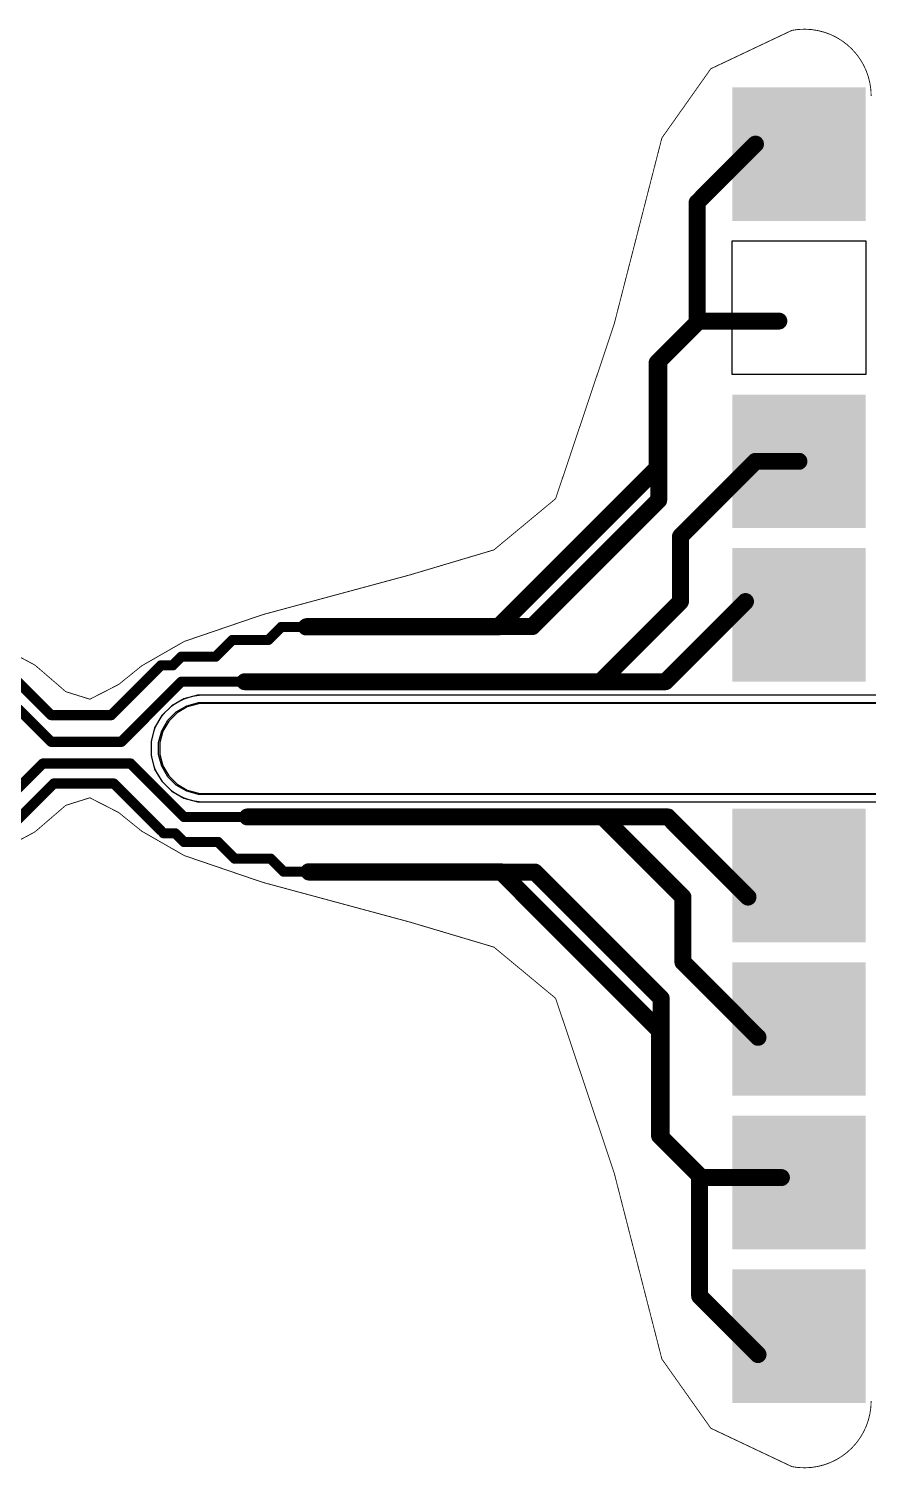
# Model space of a CAD drawing. Extents: x -36 to 7, y -10.8 to 10.8.
# Drawn here: x -22.04 to -9.46, y -10.78 to 10.78 of the extents above; entities that cross this region are included whole.
import ezdxf

# ---------------------------------------------------------------- set-up
doc = ezdxf.new("R2010")
doc.units = 0
for name, color, linetype in [('BOTTOMLAYER', 5, 'CONTINUOUS'), ('BOTTOMPASTE', 16, 'CONTINUOUS'), ('BOTTOMSOLDER', 6, 'CONTINUOUS'), ('MECHANICAL1', 6, 'CONTINUOUS'), ('MULTILAYER', 9, 'CONTINUOUS'), ('TOPLAYER', 1, 'CONTINUOUS'), ('TOPPASTE', 8, 'CONTINUOUS'), ('TOPSOLDER', 216, 'CONTINUOUS')]:
    doc.layers.add(name, color=color, linetype=linetype)

msp = doc.modelspace()

# ---------------------------------------------------------------- hatches: boundary and pattern name
at = {"layer": 'BOTTOMLAYER'}
for points in [[(-11.5, 9.9), (-9.5, 9.9), (-9.5, 7.9), (-11.5, 7.9)], [(-11.5, 5.3), (-9.5, 5.3), (-9.5, 3.3), (-11.5, 3.3)], [(-9.5, -5.2), (-11.5, -5.2), (-11.5, -3.2), (-9.5, -3.2)], [(-9.5, -9.8), (-11.5, -9.8), (-11.5, -7.8), (-9.5, -7.8)]]:
    msp.add_hatch(color=5, dxfattribs=at).paths.add_polyline_path(points)
at = {"layer": 'BOTTOMPASTE'}
for points in [[(-11.5, 9.9), (-9.5, 9.9), (-9.5, 7.9), (-11.5, 7.9)], [(-11.5, 5.3), (-9.5, 5.3), (-9.5, 3.3), (-11.5, 3.3)], [(-9.5, -5.2), (-11.5, -5.2), (-11.5, -3.2), (-9.5, -3.2)], [(-9.5, -9.8), (-11.5, -9.8), (-11.5, -7.8), (-9.5, -7.8)]]:
    msp.add_hatch(color=16, dxfattribs=at).paths.add_polyline_path(points)
at = {"layer": 'BOTTOMSOLDER'}
for points in [[(-11.5, 9.9), (-9.5, 9.9), (-9.5, 7.9), (-11.5, 7.9)], [(-11.5, 5.3), (-9.5, 5.3), (-9.5, 3.3), (-11.5, 3.3)], [(-9.5, -5.2), (-11.5, -5.2), (-11.5, -3.2), (-9.5, -3.2)], [(-9.5, -9.8), (-11.5, -9.8), (-11.5, -7.8), (-9.5, -7.8)]]:
    msp.add_hatch(color=6, dxfattribs=at).paths.add_polyline_path(points)
at = {"layer": 'TOPLAYER'}
for points in [[(-11.5, 3), (-9.5, 3), (-9.5, 1), (-11.5, 1)], [(-9.5, -2.9), (-11.5, -2.9), (-11.5, -0.9), (-9.5, -0.9)], [(-9.5, -7.5), (-11.5, -7.5), (-11.5, -5.5), (-9.5, -5.5)]]:
    msp.add_hatch(color=1, dxfattribs=at).paths.add_polyline_path(points)
at = {"layer": 'TOPPASTE'}
for points in [[(-11.5, 3), (-9.5, 3), (-9.5, 1), (-11.5, 1)], [(-9.5, -2.9), (-11.5, -2.9), (-11.5, -0.9), (-9.5, -0.9)], [(-9.5, -7.5), (-11.5, -7.5), (-11.5, -5.5), (-9.5, -5.5)]]:
    msp.add_hatch(color=8, dxfattribs=at).paths.add_polyline_path(points)
at = {"layer": 'TOPSOLDER'}
for points in [[(-11.5, 3), (-9.5, 3), (-9.5, 1), (-11.5, 1)], [(-9.5, -2.9), (-11.5, -2.9), (-11.5, -0.9), (-9.5, -0.9)], [(-9.5, -7.5), (-11.5, -7.5), (-11.5, -5.5), (-9.5, -5.5)]]:
    msp.add_hatch(color=216, dxfattribs=at).paths.add_polyline_path(points)

# ---------------------------------------------------------------- linework, layer by layer
at = {"layer": 'BOTTOMLAYER'}
for points, const_width in [([(-12.025, 8.175), (-11.15, 9.05)], 0.254), ([(-12.025, 6.375), (-12.025, 8.175)], 0.254), ([(-12.625, 5.775), (-12.025, 6.375)], 0.254), ([(-12.625, 5.075), (-12.625, 5.775)], 0.254), ([(-12.625, 4.2), (-12.625, 5.075)], 0.254), ([(-15.005, 1.82), (-12.625, 4.2)], 0.254), ([(-12.275, 3.175), (-11.15, 4.3)], 0.254), ([(-11.15, 4.3), (-10.5, 4.3)], 0.254), ([(-12.275, 2.2), (-12.275, 3.175)], 0.254), ([(-13.475, 1), (-12.275, 2.2)], 0.254), ([(-17.88, 1.82), (-15.005, 1.82)], 0.254), ([(-18.45, 1.625), (-18.255, 1.82)], 0.152), ([(-18.255, 1.82), (-17.88, 1.82)], 0.152), ([(-19.238, 1.375), (-18.988, 1.625)], 0.152), ([(-18.988, 1.625), (-18.45, 1.625)], 0.152), ([(-22.6, 1.4), (-21.7, 0.5)], 0.152), ([(-20.057, 1.244), (-19.882, 1.244)], 0.152), ([(-19.882, 1.244), (-19.75, 1.375)], 0.152), ([(-19.75, 1.375), (-19.238, 1.375)], 0.152), ([(-20.8, 0.5), (-20.1, 1.2)], 0.152), ([(-18.8, 1), (-13.475, 1)], 0.254), ([(-20.65, 0.1), (-19.75, 1)], 0.152), ([(-19.75, 1), (-18.8, 1)], 0.152), ([(-22.2, 0.6), (-21.7, 0.1)], 0.152), ([(-21.7, 0.5), (-20.8, 0.5)], 0.152), ([(-21.7, 0.1), (-20.775, 0.1)], 0.152), ([(-20.775, 0.1), (-20.65, 0.1)], 0.152), ([(-22.688, -1.087), (-21.825, -0.225)], 0.152), ([(-21.825, -0.225), (-20.513, -0.225)], 0.152), ([(-20.513, -0.225), (-19.713, -1.025)], 0.152), ([(-22.563, -1.425), (-21.663, -0.525)], 0.152), ([(-21.663, -0.525), (-20.763, -0.525)], 0.152), ([(-20.763, -0.525), (-20.063, -1.225)], 0.152), ([(-19.713, -1.025), (-18.763, -1.025)], 0.152), ([(-18.763, -1.025), (-13.437, -1.025)], 0.254), ([(-13.437, -1.025), (-12.238, -2.225)], 0.254), ([(-20.019, -1.269), (-19.844, -1.269)], 0.152), ([(-19.844, -1.269), (-19.713, -1.4)], 0.152), ([(-19.713, -1.4), (-19.2, -1.4)], 0.152), ([(-19.2, -1.4), (-18.95, -1.65)], 0.152), ([(-18.95, -1.65), (-18.413, -1.65)], 0.152), ([(-18.413, -1.65), (-18.218, -1.845)], 0.152), ([(-17.843, -1.845), (-14.967, -1.845)], 0.254), ([(-14.967, -1.845), (-12.588, -4.225)], 0.254), ([(-18.218, -1.845), (-17.843, -1.845)], 0.152), ([(-12.238, -3.2), (-12.238, -2.225)], 0.254), ([(-12.238, -3.2), (-11.113, -4.325)], 0.254), ([(-12.588, -5.1), (-12.588, -4.225)], 0.254), ([(-12.588, -5.8), (-12.588, -5.1)], 0.254), ([(-12.588, -5.8), (-11.988, -6.4)], 0.254), ([(-11.988, -8.2), (-11.988, -6.4)], 0.254), ([(-11.988, -8.2), (-11.113, -9.075)], 0.254)]:
    msp.add_lwpolyline(points, dxfattribs=dict(at, const_width=const_width))
for points, const_width in [([(-11.214, 9.05, 1), (-11.087, 9.05, 1)], 0.127), ([(-12.089, 8.175, 1), (-11.962, 8.175, 1)], 0.127), ([(-12.089, 8.175, 1), (-11.962, 8.175, 1)], 0.127), ([(-12.089, 6.375, 1), (-11.962, 6.375, 1)], 0.127), ([(-12.089, 6.375, 1), (-11.962, 6.375, 1)], 0.127), ([(-12.688, 5.775, 1), (-12.561, 5.775, 1)], 0.127), ([(-12.688, 5.775, 1), (-12.561, 5.775, 1)], 0.127), ([(-12.688, 5.075, 1), (-12.561, 5.075, 1)], 0.127), ([(-12.688, 5.075, 1), (-12.561, 5.075, 1)], 0.127), ([(-12.688, 4.2, 1), (-12.561, 4.2, 1)], 0.127), ([(-12.688, 4.2, 1), (-12.561, 4.2, 1)], 0.127), ([(-11.214, 4.3, 1), (-11.087, 4.3, 1)], 0.127), ([(-11.214, 4.3, 1), (-11.087, 4.3, 1)], 0.127), ([(-10.563, 4.3, 1), (-10.436, 4.3, 1)], 0.127), ([(-12.338, 3.175, 1), (-12.211, 3.175, 1)], 0.127), ([(-12.338, 3.175, 1), (-12.211, 3.175, 1)], 0.127), ([(-12.338, 2.2, 1), (-12.211, 2.2, 1)], 0.127), ([(-12.338, 2.2, 1), (-12.211, 2.2, 1)], 0.127), ([(-17.944, 1.82, 1), (-17.817, 1.82, 1)], 0.127), ([(-15.068, 1.82, 1), (-14.941, 1.82, 1)], 0.127), ([(-15.068, 1.82, 1), (-14.941, 1.82, 1)], 0.127), ([(-18.293, 1.82, 1), (-18.217, 1.82, 1)], 0.0762), ([(-18.293, 1.82, 1), (-18.217, 1.82, 1)], 0.0762), ([(-17.918, 1.82, 1), (-17.842, 1.82, 1)], 0.0762), ([(-19.026, 1.625, 1), (-18.95, 1.625, 1)], 0.0762), ([(-19.026, 1.625, 1), (-18.95, 1.625, 1)], 0.0762), ([(-18.489, 1.625, 1), (-18.412, 1.625, 1)], 0.0762), ([(-18.489, 1.625, 1), (-18.412, 1.625, 1)], 0.0762), ([(-20.095, 1.244, 1), (-20.019, 1.244, 1)], 0.0762), ([(-19.92, 1.244, 1), (-19.844, 1.244, 1)], 0.0762), ([(-19.92, 1.244, 1), (-19.844, 1.244, 1)], 0.0762), ([(-19.789, 1.375, 1), (-19.712, 1.375, 1)], 0.0762), ([(-19.789, 1.375, 1), (-19.712, 1.375, 1)], 0.0762), ([(-19.276, 1.375, 1), (-19.2, 1.375, 1)], 0.0762), ([(-19.276, 1.375, 1), (-19.2, 1.375, 1)], 0.0762), ([(-20.139, 1.2, 1), (-20.062, 1.2, 1)], 0.0762), ([(-18.864, 1, 1), (-18.737, 1, 1)], 0.127), ([(-13.538, 1, 1), (-13.411, 1, 1)], 0.127), ([(-13.538, 1, 1), (-13.411, 1, 1)], 0.127), ([(-19.789, 1, 1), (-19.712, 1, 1)], 0.0762), ([(-19.789, 1, 1), (-19.712, 1, 1)], 0.0762), ([(-18.839, 1, 1), (-18.762, 1, 1)], 0.0762), ([(-21.739, 0.5, 1), (-21.662, 0.5, 1)], 0.0762), ([(-21.739, 0.5, 1), (-21.662, 0.5, 1)], 0.0762), ([(-20.839, 0.5, 1), (-20.762, 0.5, 1)], 0.0762), ([(-20.839, 0.5, 1), (-20.762, 0.5, 1)], 0.0762), ([(-21.739, 0.1, 1), (-21.662, 0.1, 1)], 0.0762), ([(-21.739, 0.1, 1), (-21.662, 0.1, 1)], 0.0762), ([(-20.814, 0.1, 1), (-20.737, 0.1, 1)], 0.0762), ([(-20.814, 0.1, 1), (-20.737, 0.1, 1)], 0.0762), ([(-20.689, 0.1, 1), (-20.612, 0.1, 1)], 0.0762), ([(-20.689, 0.1, 1), (-20.612, 0.1, 1)], 0.0762), ([(-21.864, -0.225, 1), (-21.787, -0.225, 1)], 0.0762), ([(-21.864, -0.225, 1), (-21.787, -0.225, 1)], 0.0762), ([(-20.551, -0.225, 1), (-20.475, -0.225, 1)], 0.0762), ([(-20.551, -0.225, 1), (-20.475, -0.225, 1)], 0.0762), ([(-21.701, -0.525, 1), (-21.625, -0.525, 1)], 0.0762), ([(-21.701, -0.525, 1), (-21.625, -0.525, 1)], 0.0762), ([(-20.801, -0.525, 1), (-20.725, -0.525, 1)], 0.0762), ([(-20.801, -0.525, 1), (-20.725, -0.525, 1)], 0.0762), ([(-19.751, -1.025, 1), (-19.675, -1.025, 1)], 0.0762), ([(-19.751, -1.025, 1), (-19.675, -1.025, 1)], 0.0762), ([(-18.826, -1.025, 1), (-18.699, -1.025, 1)], 0.127), ([(-18.801, -1.025, 1), (-18.725, -1.025, 1)], 0.0762), ([(-13.501, -1.025, 1), (-13.374, -1.025, 1)], 0.127), ([(-13.501, -1.025, 1), (-13.374, -1.025, 1)], 0.127), ([(-20.101, -1.225, 1), (-20.025, -1.225, 1)], 0.0762), ([(-20.057, -1.269, 1), (-19.981, -1.269, 1)], 0.0762), ([(-19.882, -1.269, 1), (-19.806, -1.269, 1)], 0.0762), ([(-19.882, -1.269, 1), (-19.806, -1.269, 1)], 0.0762), ([(-19.751, -1.4, 1), (-19.675, -1.4, 1)], 0.0762), ([(-19.751, -1.4, 1), (-19.675, -1.4, 1)], 0.0762), ([(-19.239, -1.4, 1), (-19.162, -1.4, 1)], 0.0762), ([(-19.239, -1.4, 1), (-19.162, -1.4, 1)], 0.0762), ([(-18.989, -1.65, 1), (-18.912, -1.65, 1)], 0.0762), ([(-18.989, -1.65, 1), (-18.912, -1.65, 1)], 0.0762), ([(-18.451, -1.65, 1), (-18.375, -1.65, 1)], 0.0762), ([(-18.451, -1.65, 1), (-18.375, -1.65, 1)], 0.0762), ([(-17.906, -1.845, 1), (-17.779, -1.845, 1)], 0.127), ([(-15.031, -1.845, 1), (-14.904, -1.845, 1)], 0.127), ([(-15.031, -1.845, 1), (-14.904, -1.845, 1)], 0.127), ([(-18.256, -1.845, 1), (-18.18, -1.845, 1)], 0.0762), ([(-18.256, -1.845, 1), (-18.18, -1.845, 1)], 0.0762), ([(-17.881, -1.845, 1), (-17.805, -1.845, 1)], 0.0762), ([(-12.301, -2.225, 1), (-12.174, -2.225, 1)], 0.127), ([(-12.301, -2.225, 1), (-12.174, -2.225, 1)], 0.127), ([(-12.301, -3.2, 1), (-12.174, -3.2, 1)], 0.127), ([(-12.301, -3.2, 1), (-12.174, -3.2, 1)], 0.127), ([(-12.651, -4.225, 1), (-12.524, -4.225, 1)], 0.127), ([(-12.651, -4.225, 1), (-12.524, -4.225, 1)], 0.127), ([(-11.176, -4.325, 1), (-11.049, -4.325, 1)], 0.127), ([(-12.651, -5.1, 1), (-12.524, -5.1, 1)], 0.127), ([(-12.651, -5.1, 1), (-12.524, -5.1, 1)], 0.127), ([(-12.651, -5.8, 1), (-12.524, -5.8, 1)], 0.127), ([(-12.651, -5.8, 1), (-12.524, -5.8, 1)], 0.127), ([(-12.051, -6.4, 1), (-11.924, -6.4, 1)], 0.127), ([(-12.051, -6.4, 1), (-11.924, -6.4, 1)], 0.127), ([(-12.051, -8.2, 1), (-11.924, -8.2, 1)], 0.127), ([(-12.051, -8.2, 1), (-11.924, -8.2, 1)], 0.127), ([(-11.176, -9.075, 1), (-11.049, -9.075, 1)], 0.127)]:
    msp.add_lwpolyline(points, format="xyb", close=True, dxfattribs=dict(at, const_width=const_width))
at = {"layer": 'MECHANICAL1'}
for points, const_width in [([(-10.605, 10.753, -0.470363), (-9.418, 9.77)], 0.0127), ([(-19.405, -0.799, -1), (-19.405, 0.799)], 0.013), ([(-9.418, -9.77, -0.470363), (-10.605, -10.753)], 0.0127)]:
    msp.add_lwpolyline(points, format="xyb", dxfattribs=dict(at, const_width=const_width))
for points, const_width in [([(-11.82, 10.178), (-10.605, 10.753)], 0.0127), ([(-12.553, 9.142), (-11.82, 10.178)], 0.0127), ([(-13.269, 6.35), (-12.553, 9.142)], 0.0127), ([(-14.145, 3.74), (-13.269, 6.35)], 0.0127), ([(-15.069, 2.974), (-14.145, 3.74)], 0.0127), ([(-16.328, 2.599), (-15.069, 2.974)], 0.0127), ([(-18.533, 2.004), (-16.328, 2.599)], 0.0127), ([(-19.708, 1.603), (-18.533, 2.004)], 0.0127), ([(-23.102, 1.87), (-21.943, 1.248)], 0.0127), ([(-20.343, 1.239), (-19.708, 1.603)], 0.0127), ([(-21.943, 1.248), (-21.482, 0.851)], 0.0127), ([(-20.691, 0.958), (-20.343, 1.239)], 0.0127), ([(-21.122, 0.738), (-20.691, 0.958)], 0.0127), ([(-21.482, 0.851), (-21.122, 0.738)], 0.0127), ([(-19.405, 0.801), (-6.957, 0.801)], 0.013), ([(-21.943, -1.248), (-21.482, -0.851)], 0.0127), ([(-21.482, -0.851), (-21.122, -0.738)], 0.0127), ([(-21.122, -0.738), (-20.691, -0.958)], 0.0127), ([(-19.405, -0.8), (-6.956, -0.8)], 0.013), ([(-20.691, -0.958), (-20.343, -1.239)], 0.0127), ([(-23.102, -1.87), (-21.943, -1.248)], 0.0127), ([(-20.343, -1.239), (-19.708, -1.603)], 0.0127), ([(-19.708, -1.603), (-18.533, -2.004)], 0.0127), ([(-18.533, -2.004), (-16.328, -2.599)], 0.0127), ([(-16.328, -2.599), (-15.069, -2.974)], 0.0127), ([(-15.069, -2.974), (-14.145, -3.74)], 0.0127), ([(-14.145, -3.74), (-13.269, -6.35)], 0.0127), ([(-13.269, -6.35), (-12.553, -9.142)], 0.0127), ([(-12.553, -9.142), (-11.82, -10.178)], 0.0127), ([(-11.82, -10.178), (-10.605, -10.753)], 0.0127)]:
    msp.add_lwpolyline(points, dxfattribs=dict(at, const_width=const_width))
for points, const_width in [([(-10.608, 10.753, 1), (-10.601, 10.753, 1)], 0.00635), ([(-10.608, 10.753, 1), (-10.601, 10.753, 1)], 0.00635), ([(-11.823, 10.178, 1), (-11.817, 10.178, 1)], 0.00635), ([(-11.823, 10.178, 1), (-11.817, 10.178, 1)], 0.00635), ([(-12.556, 9.142, 1), (-12.55, 9.142, 1)], 0.00635), ([(-12.556, 9.142, 1), (-12.55, 9.142, 1)], 0.00635), ([(-13.272, 6.35, 1), (-13.266, 6.35, 1)], 0.00635), ([(-13.272, 6.35, 1), (-13.266, 6.35, 1)], 0.00635), ([(-14.148, 3.74, 1), (-14.141, 3.74, 1)], 0.00635), ([(-14.148, 3.74, 1), (-14.141, 3.74, 1)], 0.00635), ([(-15.073, 2.974, 1), (-15.066, 2.974, 1)], 0.00635), ([(-15.073, 2.974, 1), (-15.066, 2.974, 1)], 0.00635), ([(-16.332, 2.599, 1), (-16.325, 2.599, 1)], 0.00635), ([(-16.332, 2.599, 1), (-16.325, 2.599, 1)], 0.00635), ([(-18.536, 2.004, 1), (-18.53, 2.004, 1)], 0.00635), ([(-18.536, 2.004, 1), (-18.53, 2.004, 1)], 0.00635), ([(-19.711, 1.603, 1), (-19.705, 1.603, 1)], 0.00635), ([(-19.711, 1.603, 1), (-19.705, 1.603, 1)], 0.00635), ([(-21.946, 1.248, 1), (-21.94, 1.248, 1)], 0.00635), ([(-21.946, 1.248, 1), (-21.94, 1.248, 1)], 0.00635), ([(-20.346, 1.239, 1), (-20.34, 1.239, 1)], 0.00635), ([(-20.346, 1.239, 1), (-20.34, 1.239, 1)], 0.00635), ([(-20.694, 0.958, 1), (-20.688, 0.958, 1)], 0.00635), ([(-20.694, 0.958, 1), (-20.688, 0.958, 1)], 0.00635), ([(-21.485, 0.851, 1), (-21.479, 0.851, 1)], 0.00635), ([(-21.485, 0.851, 1), (-21.479, 0.851, 1)], 0.00635), ([(-21.125, 0.738, 1), (-21.118, 0.738, 1)], 0.00635), ([(-21.125, 0.738, 1), (-21.118, 0.738, 1)], 0.00635), ([(-19.408, 0.801, 1), (-19.402, 0.801, 1)], 0.0065), ([(-19.408, 0.799, 1), (-19.402, 0.799, 1)], 0.0065), ([(-21.485, -0.851, 1), (-21.479, -0.851, 1)], 0.00635), ([(-21.485, -0.851, 1), (-21.479, -0.851, 1)], 0.00635), ([(-21.125, -0.738, 1), (-21.118, -0.738, 1)], 0.00635), ([(-21.125, -0.738, 1), (-21.118, -0.738, 1)], 0.00635), ([(-19.408, -0.799, 1), (-19.402, -0.799, 1)], 0.0065), ([(-19.408, -0.8, 1), (-19.402, -0.8, 1)], 0.0065), ([(-20.694, -0.958, 1), (-20.688, -0.958, 1)], 0.00635), ([(-20.694, -0.958, 1), (-20.688, -0.958, 1)], 0.00635), ([(-21.946, -1.248, 1), (-21.94, -1.248, 1)], 0.00635), ([(-21.946, -1.248, 1), (-21.94, -1.248, 1)], 0.00635), ([(-20.346, -1.239, 1), (-20.34, -1.239, 1)], 0.00635), ([(-20.346, -1.239, 1), (-20.34, -1.239, 1)], 0.00635), ([(-19.711, -1.603, 1), (-19.705, -1.603, 1)], 0.00635), ([(-19.711, -1.603, 1), (-19.705, -1.603, 1)], 0.00635), ([(-18.536, -2.004, 1), (-18.53, -2.004, 1)], 0.00635), ([(-18.536, -2.004, 1), (-18.53, -2.004, 1)], 0.00635), ([(-16.332, -2.599, 1), (-16.325, -2.599, 1)], 0.00635), ([(-16.332, -2.599, 1), (-16.325, -2.599, 1)], 0.00635), ([(-15.073, -2.974, 1), (-15.066, -2.974, 1)], 0.00635), ([(-15.073, -2.974, 1), (-15.066, -2.974, 1)], 0.00635), ([(-14.148, -3.74, 1), (-14.141, -3.74, 1)], 0.00635), ([(-14.148, -3.74, 1), (-14.141, -3.74, 1)], 0.00635), ([(-13.272, -6.35, 1), (-13.266, -6.35, 1)], 0.00635), ([(-13.272, -6.35, 1), (-13.266, -6.35, 1)], 0.00635), ([(-12.556, -9.142, 1), (-12.55, -9.142, 1)], 0.00635), ([(-12.556, -9.142, 1), (-12.55, -9.142, 1)], 0.00635), ([(-11.823, -10.178, 1), (-11.817, -10.178, 1)], 0.00635), ([(-11.823, -10.178, 1), (-11.817, -10.178, 1)], 0.00635), ([(-10.608, -10.753, 1), (-10.601, -10.753, 1)], 0.00635), ([(-10.608, -10.753, 1), (-10.601, -10.753, 1)], 0.00635)]:
    msp.add_lwpolyline(points, format="xyb", close=True, dxfattribs=dict(at, const_width=const_width))
at = {"layer": 'MULTILAYER'}
for p, q in [((-19.714, 0.746), (-19.896, 0.641)), ((-19.51, 0.801), (-19.714, 0.746)), ((-19.671, 0.641), (-19.496, 0.688)), ((-19.493, 0.668), (-19.663, 0.623)), ((-19.405, 0.801), (-19.51, 0.801)), ((-19.496, 0.688), (-19.405, 0.688)), ((-19.405, 0.674), (-19.493, 0.668)), ((-6.951, 0.8), (-19.405, 0.801)), ((-19.405, 0.688), (-19.405, 0.688)), ((-19.405, 0.688), (-6.967, 0.688)), ((-6.967, 0.674), (-19.405, 0.674)), ((-20.045, 0.492), (-20.151, 0.309)), ((-19.896, 0.641), (-20.045, 0.492)), ((-19.955, 0.422), (-19.827, 0.55)), ((-19.816, 0.535), (-19.94, 0.41)), ((-19.827, 0.55), (-19.671, 0.641)), ((-19.663, 0.623), (-19.816, 0.535)), ((-20.151, 0.309), (-20.205, 0.106)), ((-20.093, 0.091), (-20.046, 0.265)), ((-20.028, 0.258), (-20.074, 0.088)), ((-20.046, 0.265), (-19.955, 0.422)), ((-19.94, 0.41), (-20.028, 0.258)), ((-20.205, 0.106), (-20.205, -0.105)), ((-20.093, -0.091), (-20.093, 0.091)), ((-20.074, 0.088), (-20.074, -0.088)), ((-20.205, -0.105), (-20.151, -0.308)), ((-20.046, -0.265), (-20.093, -0.091)), ((-20.074, -0.088), (-20.028, -0.258)), ((-20.151, -0.308), (-20.045, -0.491)), ((-19.955, -0.422), (-20.046, -0.265)), ((-20.028, -0.258), (-19.94, -0.41)), ((-19.827, -0.55), (-19.955, -0.422)), ((-19.94, -0.41), (-19.816, -0.535)), ((-20.045, -0.491), (-19.896, -0.64)), ((-19.896, -0.64), (-19.714, -0.745)), ((-19.671, -0.641), (-19.827, -0.55)), ((-19.816, -0.535), (-19.663, -0.623)), ((-19.496, -0.688), (-19.671, -0.641)), ((-19.663, -0.623), (-19.493, -0.668)), ((-19.714, -0.745), (-19.51, -0.799)), ((-19.51, -0.799), (-19.405, -0.799)), ((-19.405, -0.688), (-19.496, -0.688)), ((-19.493, -0.668), (-19.405, -0.674)), ((-19.405, -0.674), (-19.405, -0.674)), ((-19.405, -0.674), (-6.967, -0.674)), ((-6.967, -0.688), (-19.405, -0.688)), ((-19.405, -0.799), (-19.405, -0.799)), ((-19.405, -0.799), (-6.956, -0.8))]:
    msp.add_line(p, q, dxfattribs=at)
at = {"layer": 'TOPLAYER'}
for p, q in [((-11.5, 5.6), (-11.5, 7.6)), ((-11.5, 7.6), (-9.5, 7.6)), ((-9.5, 7.6), (-9.5, 5.6)), ((-9.5, 5.6), (-11.5, 5.6))]:
    msp.add_line(p, q, dxfattribs=at)
for points, const_width in [([(-12.6, 5.8), (-12, 6.4)], 0.254), ([(-12, 6.4), (-10.8, 6.4)], 0.254), ([(-12.6, 3.718), (-12.6, 5.8)], 0.254), ([(-14.259, 2.059), (-12.6, 3.718)], 0.254), ([(-14.493, 1.825), (-14.259, 2.059)], 0.254), ([(-11.881, 1.619), (-11.3, 2.2)], 0.254), ([(-17.875, 1.825), (-16.375, 1.825)], 0.254), ([(-16.375, 1.825), (-14.493, 1.825)], 0.254), ([(-18.45, 1.625), (-18.255, 1.82)], 0.152), ([(-18.255, 1.82), (-17.88, 1.82)], 0.152), ([(-17.88, 1.82), (-17.875, 1.825)], 0.152), ([(-12.5, 1), (-11.881, 1.619)], 0.254), ([(-11.881, 1.619), (-11.881, 1.619)], 0.254), ([(-19.237, 1.375), (-18.987, 1.625)], 0.152), ([(-18.987, 1.625), (-18.85, 1.625)], 0.152), ([(-18.85, 1.625), (-18.45, 1.625)], 0.152), ([(-22.6, 1.4), (-21.7, 0.5)], 0.152), ([(-20.1, 1.2), (-20.056, 1.244)], 0.152), ([(-20.056, 1.244), (-19.881, 1.244)], 0.152), ([(-19.881, 1.244), (-19.75, 1.375)], 0.152), ([(-19.75, 1.375), (-19.237, 1.375)], 0.152), ([(-20.8, 0.5), (-20.1, 1.2)], 0.152), ([(-18.8, 1), (-12.5, 1)], 0.254), ([(-20.65, 0.1), (-19.75, 1)], 0.152), ([(-19.75, 1), (-18.8, 1)], 0.152), ([(-22.2, 0.6), (-21.7, 0.1)], 0.152), ([(-21.7, 0.5), (-20.8, 0.5)], 0.152), ([(-21.7, 0.1), (-20.775, 0.1)], 0.152), ([(-20.775, 0.1), (-20.65, 0.1)], 0.152), ([(-22.688, -1.088), (-21.825, -0.225)], 0.152), ([(-21.825, -0.225), (-20.513, -0.225)], 0.152), ([(-20.513, -0.225), (-19.713, -1.025)], 0.152), ([(-22.562, -1.425), (-21.662, -0.525)], 0.152), ([(-21.662, -0.525), (-20.763, -0.525)], 0.152), ([(-20.763, -0.525), (-20.063, -1.225)], 0.152), ([(-19.713, -1.025), (-18.763, -1.025)], 0.152), ([(-18.763, -1.025), (-12.462, -1.025)], 0.254), ([(-12.462, -1.025), (-11.844, -1.644)], 0.254), ([(-20.019, -1.269), (-19.844, -1.269)], 0.152), ([(-19.844, -1.269), (-19.713, -1.4)], 0.152), ([(-19.713, -1.4), (-19.2, -1.4)], 0.152), ([(-19.2, -1.4), (-18.95, -1.65)], 0.152), ([(-18.95, -1.65), (-18.812, -1.65)], 0.152), ([(-18.812, -1.65), (-18.413, -1.65)], 0.152), ([(-18.413, -1.65), (-18.217, -1.845)], 0.152), ([(-17.838, -1.85), (-16.338, -1.85)], 0.254), ([(-16.338, -1.85), (-14.456, -1.85)], 0.254), ([(-14.456, -1.85), (-14.222, -2.084)], 0.254), ([(-11.844, -1.644), (-11.263, -2.225)], 0.254), ([(-18.217, -1.845), (-17.842, -1.845)], 0.152), ([(-14.222, -2.084), (-12.563, -3.743)], 0.254), ([(-12.563, -5.825), (-12.563, -3.743)], 0.254), ([(-12.563, -5.825), (-11.963, -6.425)], 0.254), ([(-11.963, -6.425), (-10.763, -6.425)], 0.254)]:
    msp.add_lwpolyline(points, dxfattribs=dict(at, const_width=const_width))
for points, const_width in [([(-12.063, 6.4, 1), (-11.936, 6.4, 1)], 0.127), ([(-12.063, 6.4, 1), (-11.936, 6.4, 1)], 0.127), ([(-10.864, 6.4, 1), (-10.737, 6.4, 1)], 0.127), ([(-12.664, 5.8, 1), (-12.537, 5.8, 1)], 0.127), ([(-12.664, 5.8, 1), (-12.537, 5.8, 1)], 0.127), ([(-12.664, 3.718, 1), (-12.537, 3.718, 1)], 0.127), ([(-12.664, 3.718, 1), (-12.537, 3.718, 1)], 0.127), ([(-14.323, 2.059, 1), (-14.196, 2.059, 1)], 0.127), ([(-14.323, 2.059, 1), (-14.196, 2.059, 1)], 0.127), ([(-11.364, 2.2, 1), (-11.237, 2.2, 1)], 0.127), ([(-17.938, 1.825, 1), (-17.811, 1.825, 1)], 0.127), ([(-16.438, 1.825, 1), (-16.311, 1.825, 1)], 0.127), ([(-16.438, 1.825, 1), (-16.311, 1.825, 1)], 0.127), ([(-14.557, 1.825, 1), (-14.43, 1.825, 1)], 0.127), ([(-14.557, 1.825, 1), (-14.43, 1.825, 1)], 0.127), ([(-18.293, 1.82, 1), (-18.217, 1.82, 1)], 0.0762), ([(-18.293, 1.82, 1), (-18.217, 1.82, 1)], 0.0762), ([(-17.918, 1.82, 1), (-17.842, 1.82, 1)], 0.0762), ([(-17.918, 1.82, 1), (-17.842, 1.82, 1)], 0.0762), ([(-17.913, 1.825, 1), (-17.837, 1.825, 1)], 0.0762), ([(-11.944, 1.619, 1), (-11.817, 1.619, 1)], 0.127), ([(-11.944, 1.619, 1), (-11.817, 1.619, 1)], 0.127), ([(-11.944, 1.619, 1), (-11.817, 1.619, 1)], 0.127), ([(-11.944, 1.619, 1), (-11.817, 1.619, 1)], 0.127), ([(-19.026, 1.625, 1), (-18.949, 1.625, 1)], 0.0762), ([(-19.026, 1.625, 1), (-18.949, 1.625, 1)], 0.0762), ([(-18.888, 1.625, 1), (-18.812, 1.625, 1)], 0.0762), ([(-18.888, 1.625, 1), (-18.812, 1.625, 1)], 0.0762), ([(-18.488, 1.625, 1), (-18.412, 1.625, 1)], 0.0762), ([(-18.488, 1.625, 1), (-18.412, 1.625, 1)], 0.0762), ([(-20.094, 1.244, 1), (-20.018, 1.244, 1)], 0.0762), ([(-20.094, 1.244, 1), (-20.018, 1.244, 1)], 0.0762), ([(-19.919, 1.244, 1), (-19.843, 1.244, 1)], 0.0762), ([(-19.919, 1.244, 1), (-19.843, 1.244, 1)], 0.0762), ([(-19.788, 1.375, 1), (-19.712, 1.375, 1)], 0.0762), ([(-19.788, 1.375, 1), (-19.712, 1.375, 1)], 0.0762), ([(-19.276, 1.375, 1), (-19.199, 1.375, 1)], 0.0762), ([(-19.276, 1.375, 1), (-19.199, 1.375, 1)], 0.0762), ([(-20.138, 1.2, 1), (-20.062, 1.2, 1)], 0.0762), ([(-20.138, 1.2, 1), (-20.062, 1.2, 1)], 0.0762), ([(-18.864, 1, 1), (-18.737, 1, 1)], 0.127), ([(-12.563, 1, 1), (-12.436, 1, 1)], 0.127), ([(-12.563, 1, 1), (-12.436, 1, 1)], 0.127), ([(-19.788, 1, 1), (-19.712, 1, 1)], 0.0762), ([(-19.788, 1, 1), (-19.712, 1, 1)], 0.0762), ([(-18.838, 1, 1), (-18.762, 1, 1)], 0.0762), ([(-21.738, 0.5, 1), (-21.662, 0.5, 1)], 0.0762), ([(-21.738, 0.5, 1), (-21.662, 0.5, 1)], 0.0762), ([(-20.838, 0.5, 1), (-20.762, 0.5, 1)], 0.0762), ([(-20.838, 0.5, 1), (-20.762, 0.5, 1)], 0.0762), ([(-21.738, 0.1, 1), (-21.662, 0.1, 1)], 0.0762), ([(-21.738, 0.1, 1), (-21.662, 0.1, 1)], 0.0762), ([(-20.813, 0.1, 1), (-20.737, 0.1, 1)], 0.0762), ([(-20.813, 0.1, 1), (-20.737, 0.1, 1)], 0.0762), ([(-20.688, 0.1, 1), (-20.612, 0.1, 1)], 0.0762), ([(-20.688, 0.1, 1), (-20.612, 0.1, 1)], 0.0762), ([(-21.863, -0.225, 1), (-21.787, -0.225, 1)], 0.0762), ([(-21.863, -0.225, 1), (-21.787, -0.225, 1)], 0.0762), ([(-20.551, -0.225, 1), (-20.474, -0.225, 1)], 0.0762), ([(-20.551, -0.225, 1), (-20.474, -0.225, 1)], 0.0762), ([(-21.701, -0.525, 1), (-21.624, -0.525, 1)], 0.0762), ([(-21.701, -0.525, 1), (-21.624, -0.525, 1)], 0.0762), ([(-20.801, -0.525, 1), (-20.724, -0.525, 1)], 0.0762), ([(-20.801, -0.525, 1), (-20.724, -0.525, 1)], 0.0762), ([(-19.751, -1.025, 1), (-19.674, -1.025, 1)], 0.0762), ([(-19.751, -1.025, 1), (-19.674, -1.025, 1)], 0.0762), ([(-18.826, -1.025, 1), (-18.699, -1.025, 1)], 0.127), ([(-18.801, -1.025, 1), (-18.724, -1.025, 1)], 0.0762), ([(-12.526, -1.025, 1), (-12.399, -1.025, 1)], 0.127), ([(-12.526, -1.025, 1), (-12.399, -1.025, 1)], 0.127), ([(-20.101, -1.225, 1), (-20.024, -1.225, 1)], 0.0762), ([(-20.057, -1.269, 1), (-19.981, -1.269, 1)], 0.0762), ([(-19.882, -1.269, 1), (-19.806, -1.269, 1)], 0.0762), ([(-19.882, -1.269, 1), (-19.806, -1.269, 1)], 0.0762), ([(-19.751, -1.4, 1), (-19.674, -1.4, 1)], 0.0762), ([(-19.751, -1.4, 1), (-19.674, -1.4, 1)], 0.0762), ([(-19.238, -1.4, 1), (-19.162, -1.4, 1)], 0.0762), ([(-19.238, -1.4, 1), (-19.162, -1.4, 1)], 0.0762), ([(-18.988, -1.65, 1), (-18.912, -1.65, 1)], 0.0762), ([(-18.988, -1.65, 1), (-18.912, -1.65, 1)], 0.0762), ([(-18.851, -1.65, 1), (-18.774, -1.65, 1)], 0.0762), ([(-18.851, -1.65, 1), (-18.774, -1.65, 1)], 0.0762), ([(-18.451, -1.65, 1), (-18.374, -1.65, 1)], 0.0762), ([(-18.451, -1.65, 1), (-18.374, -1.65, 1)], 0.0762), ([(-17.901, -1.85, 1), (-17.774, -1.85, 1)], 0.127), ([(-16.401, -1.85, 1), (-16.274, -1.85, 1)], 0.127), ([(-16.401, -1.85, 1), (-16.274, -1.85, 1)], 0.127), ([(-14.519, -1.85, 1), (-14.392, -1.85, 1)], 0.127), ([(-14.519, -1.85, 1), (-14.392, -1.85, 1)], 0.127), ([(-11.907, -1.644, 1), (-11.78, -1.644, 1)], 0.127), ([(-11.907, -1.644, 1), (-11.78, -1.644, 1)], 0.127), ([(-18.255, -1.845, 1), (-18.179, -1.845, 1)], 0.0762), ([(-18.255, -1.845, 1), (-18.179, -1.845, 1)], 0.0762), ([(-17.88, -1.845, 1), (-17.804, -1.845, 1)], 0.0762), ([(-14.285, -2.084, 1), (-14.158, -2.084, 1)], 0.127), ([(-14.285, -2.084, 1), (-14.158, -2.084, 1)], 0.127), ([(-11.326, -2.225, 1), (-11.199, -2.225, 1)], 0.127), ([(-12.626, -3.743, 1), (-12.499, -3.743, 1)], 0.127), ([(-12.626, -3.743, 1), (-12.499, -3.743, 1)], 0.127), ([(-12.626, -5.825, 1), (-12.499, -5.825, 1)], 0.127), ([(-12.626, -5.825, 1), (-12.499, -5.825, 1)], 0.127), ([(-12.026, -6.425, 1), (-11.899, -6.425, 1)], 0.127), ([(-12.026, -6.425, 1), (-11.899, -6.425, 1)], 0.127), ([(-10.826, -6.425, 1), (-10.699, -6.425, 1)], 0.127)]:
    msp.add_lwpolyline(points, format="xyb", close=True, dxfattribs=dict(at, const_width=const_width))

doc.saveas('drawing.dxf')
